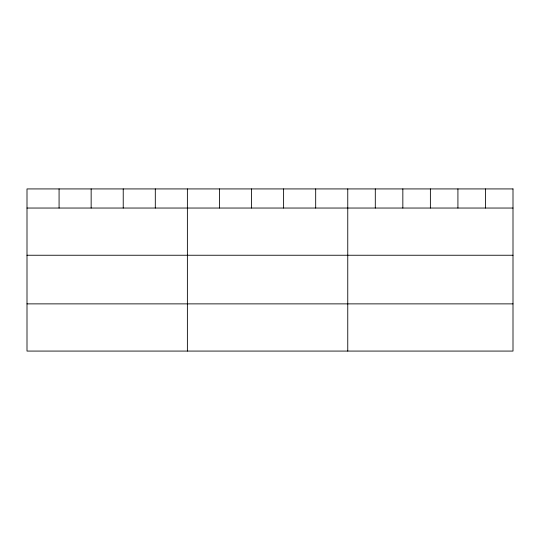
<?xml version="1.0" encoding="UTF-8"?>
<svg xmlns="http://www.w3.org/2000/svg" width="540" height="540" viewBox="0 0 540 540"><rect width="100%" height="100%" fill="white"/><g stroke="black" fill="none" stroke-linecap="round" stroke-linejoin="round"><path stroke-width="0.81" d="M27 208.042L513 208.042M27 255.245L513 255.245M27 303.872L513 303.872M485.46 188.926L485.46 208.042M457.92 188.926L457.92 208.042M430.38 188.926L430.38 208.042M402.84 188.926L402.84 208.042M375.3 188.926L375.3 208.042M347.76 188.926L347.76 351.074M315.684 188.926L315.684 208.042M283.608 188.926L283.608 208.042M251.532 188.926L251.532 208.042M219.456 188.926L219.456 208.042M187.38 188.926L187.38 351.074M155.304 188.926L155.304 208.042M123.228 188.926L123.228 208.042M91.152 188.926L91.152 208.042M59.076 188.926L59.076 208.042M513 188.926L27 188.926L27 351.074L513 351.074L513 188.926"/></g></svg>
